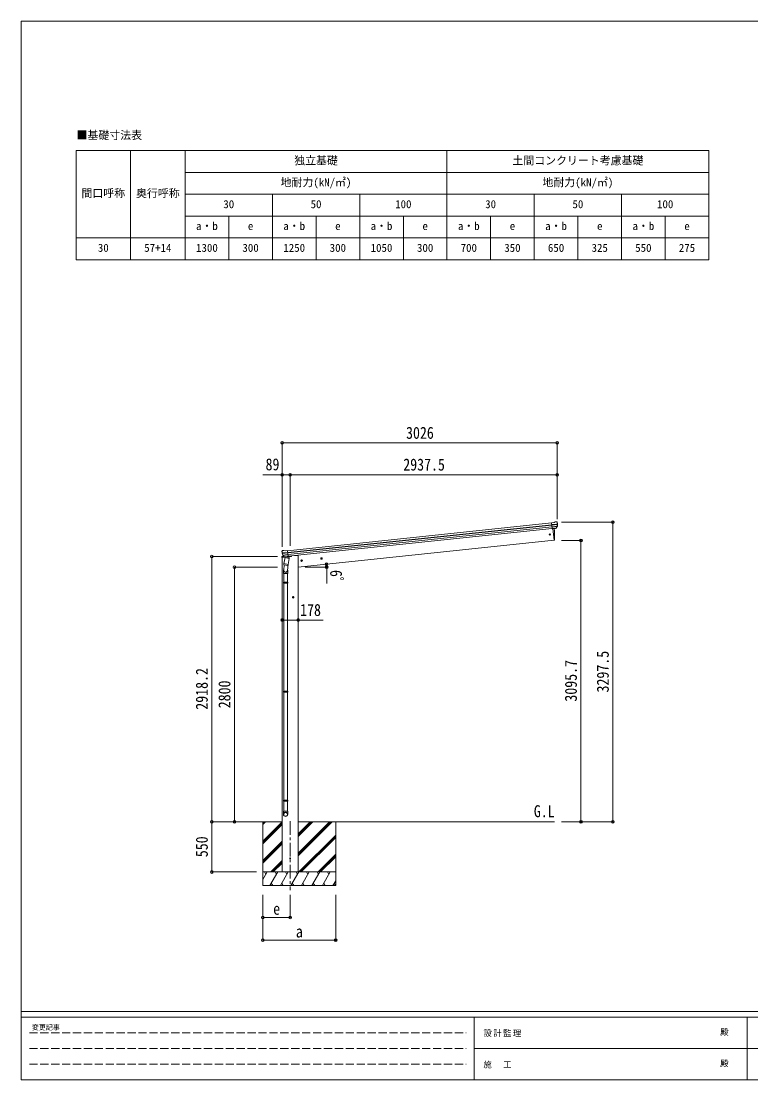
# Model space of a CAD drawing. Units: millimetres at full size, sheet at 1:30. Extents: x -8432 to 8432, y -5820 to 5820.
# Drawn here: x -8432 to -407, y -5820 to 5820 of the extents above; entities that cross this region are included whole.
import ezdxf
from ezdxf.enums import TextEntityAlignment as Align

# ---------------------------------------------------------------- set-up
doc = ezdxf.new("R2010")
doc.units = ezdxf.units.MM
doc.header["$LTSCALE"] = 30
doc.header["$PDMODE"] = 32
doc.header["$PDSIZE"] = 30
doc.linetypes.add('CHAIN1', pattern=[8, 5, -1, 1, -1])
doc.linetypes.add('DASHED3', pattern=[4, 3, -1])
for name, color, linetype, lineweight in [('0-0_0', 7, 'Continuous', 9), ('0-1_本体', 5, 'CHAIN1', 9), ('0-3_ELV2', 4, 'Continuous', 9), ('0-6_OTH_LINE', 6, 'Continuous', 9), ('0-9_OUTLINE', 7, 'Continuous', 9), ('0-F_PARTS1', 6, 'Continuous', 9), ('8-0', 7, 'Continuous', 18), ('F-0_240', 7, 'Continuous', 9)]:
    doc.layers.add(name, color=color, linetype=linetype, lineweight=lineweight)
doc.layers.add('0-7_SHAPE', color=7, linetype='Continuous')
doc.styles.add('ＭＳ ゴシック', font='')
doc.styles.get('ＭＳ ゴシック').set_extended_font_data('MS Gothic')

msp = doc.modelspace()

# ---------------------------------------------------------------- linework, layer by layer
at = {"layer": '0-0_0'}
for p, q in [((-6013.2, -2984.66), (-5562.06, -2984.66)), ((-5773.06, -2984.66), (-5773.06, -3684.65)), ((-5773.06, -3012.04), (-5745.68, -2984.66)), ((-5773.06, -2997.89), (-5759.82, -2984.66)), ((-5773.06, -3195.88), (-5562.06, -2984.89)), ((-5773.06, -3210.03), (-5562.06, -2999.03)), ((-5773.06, -3224.17), (-5562.06, -3013.17)), ((-5384.06, -3355.67), (-5013.05, -2984.66)), ((-5384.06, -3327.38), (-5041.33, -2984.66)), ((-5384.06, -3341.52), (-5027.19, -2984.66)), ((-5384.06, -3143.54), (-5225.18, -2984.66)), ((-5384.06, -3129.39), (-5239.32, -2984.66)), ((-5384.06, -3115.25), (-5253.46, -2984.66)), ((-5384.06, -2984.66), (-2566.61, -2984.66)), ((-4973.06, -2984.66), (-4973.06, -3684.65)), ((-5379.2, -3534.66), (-4973.06, -3128.52)), ((-5365.06, -3534.66), (-4973.06, -3142.66)), ((-5773.06, -3408.01), (-5562.06, -3197.02)), ((-5773.06, -3422.16), (-5562.06, -3211.16)), ((-5773.06, -3436.3), (-5562.06, -3225.3)), ((-5350.92, -3534.66), (-4973.06, -3156.8)), ((-5167.07, -3534.66), (-4973.06, -3340.65)), ((-5152.93, -3534.66), (-4973.06, -3354.79)), ((-5138.78, -3534.66), (-4973.06, -3368.93)), ((-5687.57, -3534.66), (-5562.06, -3409.15)), ((-5673.43, -3534.66), (-5562.06, -3423.29)), ((-5659.28, -3534.66), (-5562.06, -3437.43)), ((-5773.06, -3618.49), (-5724.66, -3534.65)), ((-4973.06, -3534.66), (-5773.06, -3534.66)), ((-5739.66, -3560.64), (-5754.66, -3534.65)), ((-5695.79, -3684.65), (-5609.19, -3534.65)), ((-5624.19, -3560.64), (-5639.19, -3534.66)), ((-5580.32, -3684.65), (-5493.72, -3534.66)), ((-5508.72, -3560.64), (-5523.72, -3534.65)), ((-5464.85, -3684.65), (-5378.25, -3534.66)), ((-5393.25, -3560.64), (-5408.25, -3534.65)), ((-5349.38, -3684.65), (-5262.78, -3534.66)), ((-5277.78, -3560.64), (-5292.78, -3534.65)), ((-5233.91, -3684.65), (-5147.31, -3534.66)), ((-5177.31, -3534.66), (-5162.31, -3560.64)), ((-5118.44, -3684.65), (-5031.84, -3534.66)), ((-5046.84, -3560.64), (-5061.84, -3534.65)), ((-5773.06, -3684.65), (-4973.06, -3684.65)), ((-5680.8, -3658.68), (-5665.8, -3684.65)), ((-5565.32, -3658.67), (-5550.32, -3684.65)), ((-5449.85, -3658.67), (-5434.86, -3684.65)), ((-5334.38, -3658.68), (-5319.39, -3684.65)), ((-5218.91, -3658.68), (-5203.92, -3684.65)), ((-5103.44, -3658.68), (-5088.45, -3684.65)), ((-5002.97, -3684.65), (-4973.06, -3632.84)), ((-4987.97, -3658.68), (-4973.06, -3684.51))]:
    msp.add_line(p, q, dxfattribs=at)
at = {"layer": '0-1_本体'}
msp.add_line((-5473.06, -2975.67), (-5473.06, -3734.87), dxfattribs=at)
at = {"layer": '0-3_ELV2'}
for p, q in [((-5502.15, -2.65), (-2597.99, 302.59)), ((-5500.17, -21.55), (-2596.01, 283.69)), ((-5499.74, -25.72), (-2595.57, 279.52)), ((-5497.64, -45.58), (-2593.48, 259.66)), ((-2591.72, 242.92), (-5495.88, -62.32)), ((-2571.68, 307.37), (-2598.2, 304.58)), ((-2591.42, 240.03), (-2598.2, 304.58)), ((-2596.04, 284.05), (-2536.31, 290.33)), ((-2535.83, 284.46), (-2595.43, 278.2)), ((-2536.66, 267.7), (-2593.7, 261.71)), ((-2538.05, 263.04), (-2593.23, 257.25)), ((-2548.06, 244.81), (-2591.44, 240.25)), ((-2591.42, 240.03), (-2581.47, 241.07)), ((-2584.53, 240.75), (-2571.15, 113.36)), ((-2581.47, 241.07), (-2581.2, 241.01)), ((-2581.2, 241.01), (-2555.87, 243.67)), ((-2571.68, 307.37), (-2560.08, 314.34)), ((-2558.85, 314.75), (-2545.36, 316.17)), ((-2555.87, 243.67), (-2555.61, 243.79)), ((-2555.61, 243.79), (-2547.92, 244.6)), ((-2546.61, 246.47), (-2537.16, 264.77)), ((-2545.56, 246.04), (-2535.44, 264.3)), ((-2541.7, 315.08), (-2541.7, 315.08)), ((-2541.7, 315.08), (-2536.52, 310.88)), ((-2535.13, 307.19), (-2535.44, 309.04)), ((-2571.15, 113.36), (-5384.06, -182.29)), ((-2571.15, 113.36), (-2569.09, 113.65)), ((-5564.31, -69.81), (-5565.21, -76.65)), ((-5565.21, -76.65), (-5531.48, -73.1)), ((-5564.6, -11.22), (-5564.68, -9.35)), ((-5563.31, -6.46), (-5564.01, -7.32)), ((-5559.81, -2.14), (-5563.31, -6.46)), ((-5562.06, -3534.66), (-5562.06, -76.32)), ((-5544.8, -65.45), (-5561.65, -67.22)), ((-5500.2, -21.19), (-5559.94, -27.47)), ((-5559.81, -2.14), (-5559.81, -2.14)), ((-5559.19, -33.31), (-5499.59, -27.04)), ((-5556.46, -0.31), (-5556.45, -0.31)), ((-5541.68, -68.87), (-5555.38, -53.11)), ((-5554.89, -49.52), (-5497.86, -43.53)), ((-5540.74, -68.23), (-5553.79, -52.29)), ((-5552.56, -53.79), (-5497.39, -47.99)), ((-5531.38, -68.98), (-5539.07, -69.79)), ((-5538.98, -69.55), (-5495.6, -64.99)), ((-5538.23, -69.79), (-5536.66, -69.62)), ((-5536.66, -69.62), (-5499.12, -65.68)), ((-5531.11, -69.04), (-5531.38, -68.98)), ((-5505.78, -66.38), (-5531.11, -69.04)), ((-5528.88, -3.45), (-5502.36, -0.66)), ((-5505.52, -66.26), (-5505.78, -66.38)), ((-5495.58, -65.21), (-5505.52, -66.26)), ((-5495.58, -65.21), (-5502.36, -0.66)), ((-5499.12, -65.68), (-5497.56, -65.51)), ((-5491.46, -68.89), (-5462.19, -65.82)), ((-5457.33, -58.27), (-5457.76, -61.5)), ((-5426.56, -55.66), (-5457.42, -58.9)), ((-5384.06, -55.66), (-5426.56, -55.66)), ((-5384.06, -3534.66), (-5384.06, -55.66)), ((-5348.13, -103.6), (-5354.2, -108.01)), ((-5341.27, -106.65), (-5348.13, -103.6)), ((-5346.56, -118.53), (-5340.49, -114.12)), ((-5340.49, -114.12), (-5341.27, -106.65)), ((-5129.33, -80.6), (-5135.41, -85.01)), ((-5122.48, -83.65), (-5129.33, -80.6)), ((-5127.77, -95.53), (-5121.69, -91.12)), ((-5121.69, -91.12), (-5122.48, -83.65)), ((-5440.56, -506.7), (-5447.06, -510.45)), ((-5447.06, -510.45), (-5447.06, -517.96)), ((-5447.06, -517.96), (-5440.56, -521.71)), ((-5434.06, -510.45), (-5440.56, -506.7))]:
    msp.add_line(p, q, dxfattribs=at)
for points in [[(-5542.97, 1.1), (-5542.97, 1.1), (-5556.45, -0.31)], [(-5528.88, -3.45), (-5541.68, 0.96), (-5541.68, 0.96)], [(-5354.2, -108.01), (-5353.42, -115.47), (-5346.56, -118.53)], [(-5135.41, -85.01), (-5134.62, -92.48), (-5127.77, -95.53)], [(-5440.56, -521.71), (-5434.06, -517.96), (-5434.06, -510.45)]]:
    msp.add_lwpolyline(points, dxfattribs=at)
for centre, radius in [((-2617.94, 175.91), 6.5), ((-5347.35, -111.06), 8.5), ((-5347.35, -111.06), 7.7), ((-5347.35, -111.06), 6.5), ((-5128.55, -88.07), 8.5), ((-5128.55, -88.07), 7.7), ((-5128.55, -88.07), 6.5), ((-5440.56, -514.21), 8.5), ((-5440.56, -514.21), 7.7), ((-5440.56, -514.21), 6.5), ((-5473.06, -3384.66), 4.5)]:
    msp.add_circle(centre, radius, dxfattribs=at)
for centre, radius, start, end in [((-3465.75, 153.57), 900, 357.63919, 5.64987), ((-2558.54, 311.76), 3, 96.02369, 120.97631), ((-2548.18, 247.49), 2.99, 285.2717, 331.00739), ((-2544.84, 311.19), 5, 51.04426, 95.95574), ((-2728.68, 285.54), 192.44, 1.4271, 6.57578), ((-2539.83, 266.14), 3, 332.69111, 354.20009), ((-2736.02, 286.07), 200.2, 354.20009, 359.53883), ((-2491.03, 292.44), 45.32, 182.67122, 185.64518), ((-2535.64, 283.12), 1.35, 95.1605, 97.91927), ((-2533.03, 284.68), 2.74, 179.02151, 184.43412), ((-2538.06, 265.75), 3, 331, 354.13916), ((-2736.02, 286.07), 202, 354.13916, 6), ((-2569.51, 116.62), 3, 278, 357.63919), ((-5542.66, -1.88), 3, 71.02369, 95.97631), ((-5363.71, 9.89), 202, 186, 197.86084), ((-5561.33, -70.21), 3, 96, 172.5), ((-5370.77, 7.84), 192.44, 185.42422, 190.5729), ((-5604.66, -34.82), 45.32, 6.35482, 9.32878), ((-5555.93, -5.29), 5, 96.04426, 140.95574), ((-5561.97, -33.68), 2.74, 7.56588, 12.97849), ((-5559.1, -34.66), 1.35, 94.08073, 96.8395), ((-5363.71, 9.89), 200.2, 192.46117, 197.79991), ((-5553.11, -51.14), 3, 197.86084, 221), ((-5551.47, -50.39), 3, 197.79991, 219.30889), ((-5539.42, -66.9), 2.99, 220.99261, 266.7283), ((-5538.28, -69.29), 0.5, 240.73754, 276), ((-5497.61, -65.02), 0.5, 276, 311.26246), ((-5462.72, -60.85), 5, 276, 352.5)]:
    msp.add_arc(centre, radius, start, end, dxfattribs=at)
for centre, major_axis, ratio, start_param, end_param in [((-2548.38, 247.79), (-0.11, 3), 0.642905, 3.24593831, 4.20392797), ((-2548.24, 247.59), (1.66, -2.51), 0.997631, 5.80419048, 5.89294842), ((-2548.31, 247.69), (3.53, -2.11), 0.650902, 5.25614477, 5.32895537), ((-2545.94, 248.04), (1.08, 3.13), 0.040856, 2.11350352, 2.14162489), ((-2537.39, 307.58), (-0.87, 5.91), 0.020485, 0.67143203, 1.56913061), ((-2542.78, 312.1), (5.88, -1.31), 0.24881, 0.46058498, 0.46410383), ((-2538.4, 308.55), (-2.34, 1.9), 0.995767, 3.98597162, 4.71238898), ((-2733.72, 264.12), (-20.92, 199.05), 0.994373, 4.71137894, 4.7277536), ((-5361.4, -12.06), (-20.92, 199.05), 0.994373, 4.71137894, 4.7277536), ((-5561.68, -9.21), (1.9, 2.34), 0.995767, 1.57079633, 2.29721369), ((-5558.13, -4.83), (-5.48, -2.51), 0.24881, 5.81908147, 5.82260033), ((-5562.47, -10.37), (-0.38, 5.97), 0.020485, 4.7140547, 5.61175327), ((-5361.4, -12.06), (-20.92, 199.05), 0.994373, 1.55543171, 1.57180637), ((-5541.72, -66.82), (-1.71, 2.84), 0.040856, 4.14156042, 4.16968179), ((-5539.29, -66.57), (-0.51, 2.96), 0.642905, 2.07925734, 3.03724699), ((-5539.33, -66.67), (-3.02, -2.79), 0.650902, 0.95422993, 1.02704053), ((-5539.38, -66.8), (-1.1, -2.8), 0.997631, 0.39023689, 0.47899483)]:
    msp.add_ellipse(centre, major_axis=major_axis, ratio=ratio, start_param=start_param, end_param=end_param, dxfattribs=at)
at = {"layer": '0-6_OTH_LINE'}
for p, q in [((-5562.06, 1182.4), (-5562.06, 41.32)), ((-5562.06, 1182.4), (-2535.96, 1182.4)), ((-2535.96, 1182.4), (-2535.96, 345.22)), ((-5562.06, 833.4), (-5775.59, 833.4)), ((-5562.06, 833.4), (-5562.06, 345.22)), ((-5473.46, 833.4), (-5473.46, 49.49)), ((-2535.96, 833.4), (-5473.46, 833.4)), ((-2535.96, 833.4), (-2535.96, 345.22)), ((-1923.82, 312.84), (-2487.68, 312.84)), ((-1923.82, 312.84), (-1923.82, -2984.66)), ((-2274.82, 111.04), (-2487.68, 111.04)), ((-2274.82, 111.04), (-2274.82, -2984.66)), ((-6334.31, -2984.66), (-6334.31, -66.46)), ((-6334.31, -66.46), (-5612.56, -66.46)), ((-6085.31, -2984.66), (-6085.31, -184.66)), ((-6085.31, -184.66), (-5612.56, -184.66)), ((-5384.06, -764.21), (-5562.06, -764.21)), ((-6334.31, -2984.66), (-5843.92, -2984.66)), ((-6334.31, -3534.66), (-6334.31, -2984.66)), ((-6085.31, -2984.66), (-5843.92, -2984.66)), ((-2274.82, -2984.66), (-2487.68, -2984.66)), ((-1923.82, -2984.66), (-2487.68, -2984.66)), ((-6334.31, -3534.66), (-5843.92, -3534.66)), ((-5773.06, -4284.65), (-5773.06, -3785.65)), ((-5773.06, -4034.65), (-5773.06, -3785.65)), ((-5473.06, -4034.65), (-5473.06, -3785.65)), ((-4973.06, -4284.65), (-4973.06, -3785.65)), ((-5773.06, -4034.65), (-5473.06, -4034.65)), ((-5773.06, -4284.65), (-4973.06, -4284.65))]:
    msp.add_line(p, q, dxfattribs=at)
at = {"layer": '0-6_OTH_LINE', "lineweight": 18}
for p, q in [((-5071.91, -182.29), (-5309.7, -182.29)), ((-5071.91, -182.29), (-5071.91, -363.79)), ((-5384.06, -764.21), (-5112.01, -764.21))]:
    msp.add_line(p, q, dxfattribs=at)
at = {"layer": '0-6_OTH_LINE'}
msp.add_arc((-5309.7, -182.29), 237.79, 0, 7.8733, dxfattribs=at)
for p in [(-5562.06, 1182.4), (-2535.96, 1182.4), (-5562.06, 833.4), (-5473.46, 833.4), (-2535.96, 833.4), (-1923.82, 312.84), (-2274.82, 111.04), (-6334.31, -66.46), (-6085.31, -184.66), (-5074.15, -149.72), (-5071.91, -182.29), (-5562.06, -764.21), (-5384.06, -764.21), (-6334.31, -2984.66), (-6085.31, -2984.66), (-2274.82, -2984.66), (-1923.82, -2984.66), (-6334.31, -3534.66), (-5773.06, -4034.65), (-5473.06, -4034.65), (-5773.06, -4284.65), (-4973.06, -4284.65)]:
    msp.add_point(p, dxfattribs=at)
at = {"layer": '0-9_OUTLINE'}
for p, q in [((-5528.24, -78.15), (-5541.6, -143.81)), ((-5538.23, -69.79), (-5497.56, -65.51)), ((-5534.87, -70.09), (-5535.02, -70.82)), ((-5534.4, -71.95), (-5509.65, -81.7)), ((-5483.36, -87.28), (-5528.24, -78.15)), ((-5526.07, -75.23), (-5526.73, -78.46)), ((-5505.26, -66.71), (-5508.18, -81.06)), ((-5496.72, -152.94), (-5483.36, -87.28)), ((-5495.74, -63.63), (-5494.82, -63.82)), ((-5494.82, -63.82), (-5483.62, -80.74)), ((-5483.62, -80.74), (-5484.88, -86.97)), ((-5546.9, -251.98), (-5546.9, -217.63)), ((-5539.19, -159.09), (-5544.75, -214.82)), ((-5544.08, -156.05), (-5541.59, -143.81)), ((-5543.87, -157.45), (-5543.87, -157.45)), ((-5542.53, -158.41), (-5501.57, -166.75)), ((-5496.72, -152.94), (-5541.6, -143.81)), ((-5496.29, -150.8), (-5502.94, -218.54)), ((-5500.9, -217.32), (-5500.9, -251.98)), ((-5496.73, -152.94), (-5499.27, -165.41)), ((-5500.9, -251.98), (-5546.9, -251.98)), ((-5546.9, -350.72), (-5545.9, -348.72)), ((-5501.9, -348.72), (-5545.9, -348.72)), ((-5544.9, -251.98), (-5544.9, -348.72)), ((-5502.9, -251.98), (-5502.9, -348.72)), ((-5500.9, -350.72), (-5501.9, -348.72)), ((-5500.9, -350.72), (-5546.9, -350.72)), ((-5500.9, -358.72), (-5546.9, -358.72)), ((-5501.9, -360.72), (-5545.9, -360.72)), ((-5544.9, -360.72), (-5544.9, -1546.91)), ((-5502.9, -360.72), (-5502.9, -1546.91)), ((-5500.9, -358.72), (-5501.9, -360.72)), ((-5500.9, -350.72), (-5500.9, -358.72)), ((-5546.9, -1548.91), (-5545.9, -1546.91)), ((-5500.9, -1548.91), (-5546.9, -1548.91)), ((-5500.9, -1556.91), (-5546.9, -1556.91)), ((-5501.9, -1546.91), (-5545.9, -1546.91)), ((-5501.9, -1558.91), (-5545.9, -1558.91)), ((-5544.9, -1558.91), (-5544.9, -2745.1)), ((-5502.9, -1558.91), (-5502.9, -2745.1)), ((-5500.9, -1548.91), (-5501.9, -1546.91)), ((-5500.9, -1556.91), (-5501.9, -1558.91)), ((-5500.9, -1548.91), (-5500.9, -1556.91)), ((-5546.9, -2747.1), (-5545.9, -2745.1)), ((-5500.9, -2747.1), (-5546.9, -2747.1)), ((-5500.9, -2755.1), (-5546.9, -2755.1)), ((-5501.9, -2745.1), (-5545.9, -2745.1)), ((-5501.9, -2757.1), (-5545.9, -2757.1)), ((-5544.9, -2757.1), (-5544.9, -2867.1)), ((-5502.9, -2757.1), (-5502.9, -2867.1)), ((-5500.9, -2747.1), (-5501.9, -2745.1)), ((-5500.9, -2755.1), (-5501.9, -2757.1)), ((-5500.9, -2747.1), (-5500.9, -2755.1)), ((-5546.9, -2901.24), (-5546.9, -2867.1)), ((-5500.9, -2867.1), (-5546.9, -2867.1)), ((-5500.9, -2901.24), (-5500.9, -2867.1))]:
    msp.add_line(p, q, dxfattribs=at)
for points in [[(-5546.9, -350.72), (-5546.9, -358.72), (-5545.9, -360.72)], [(-5546.9, -1548.91), (-5546.9, -1556.91), (-5545.9, -1558.91)], [(-5546.9, -2747.1), (-5546.9, -2755.1), (-5545.9, -2757.1)]]:
    msp.add_lwpolyline(points, dxfattribs=at)
for centre, radius, start, end in [((-5538.28, -69.29), 0.5, 240.73754, 276), ((-5535.36, -69.99), 0.5, 348.5, 96), ((-5534.04, -71.02), 1, 168.5, 248.5), ((-5509.18, -80.78), 1.03, 242.53897, 344.46569), ((-5504.68, -66.87), 0.604, 93.09842, 164.70595), ((-5497.61, -65.02), 0.5, 276, 311.26246), ((-5516.9, -217.63), 30, 177.45142, 180), ((-5542.18, -156.48), 1.95, 167.54017, 209.97766), ((-5542.13, -156.45), 2, 209.90962, 258.5), ((-5501.17, -164.79), 2, 258.5, 341.96843)]:
    msp.add_arc(centre, radius, start, end, dxfattribs=at)
for centre, major_axis, ratio, start_param, end_param in [((-5523.9, -217.32), (23, 0), 0.996195, 2.62193603, 6.60747969), ((-5523.9, -217.32), (21, 0), 0.996195, 3.02154981, 6.2247991), ((-5523.9, -2899.5), (-23, 0), 0.996195, 3.14159265, 6.28318531), ((-5523.9, -2901.24), (-23, 0), 0.996195, 3.14159265, 6.28318531), ((-5523.9, -2901.24), (0, -23.43), 0.981806, 4.71238898, 7.85398163)]:
    msp.add_ellipse(centre, major_axis=major_axis, ratio=ratio, start_param=start_param, end_param=end_param, dxfattribs=at)
msp.add_ellipse((-5523.9, -2901.24), major_axis=(21, 0), ratio=0.996195, dxfattribs=at)
at = {"layer": '0-F_PARTS1'}
msp.add_line((-5473.46, 833.4), (-5562.06, 833.4), dxfattribs=at)
for p in [(-5562.06, 833.4), (-5473.46, 833.4)]:
    msp.add_point(p, dxfattribs=at)
at = {"layer": '8-0'}
for p, q in [((-7828.7, 4397.42), (-868.7, 4397.42)), ((-7828.7, 4397.42), (-7828.7, 3197.42)), ((-7228.7, 4397.42), (-7228.7, 3197.42)), ((-6628.7, 4397.42), (-6628.7, 3197.42)), ((-3748.7, 4397.42), (-3748.7, 3197.42)), ((-868.7, 4397.42), (-868.7, 3197.42)), ((-6628.7, 4157.42), (-868.7, 4157.42)), ((-6628.7, 3917.42), (-868.7, 3917.42)), ((-5668.7, 3917.42), (-5668.7, 3197.42)), ((-4708.7, 3917.42), (-4708.7, 3197.42)), ((-2788.7, 3917.42), (-2788.7, 3197.42)), ((-1828.7, 3917.42), (-1828.7, 3197.42)), ((-6628.7, 3677.42), (-868.7, 3677.42)), ((-6148.7, 3677.42), (-6148.7, 3197.42)), ((-5188.7, 3677.42), (-5188.7, 3197.42)), ((-4228.7, 3677.42), (-4228.7, 3197.42)), ((-3268.7, 3677.42), (-3268.7, 3197.42)), ((-2308.7, 3677.42), (-2308.7, 3197.42)), ((-1348.7, 3677.42), (-1348.7, 3197.42)), ((-7828.7, 3437.42), (-868.7, 3437.42)), ((-7828.7, 3197.42), (-868.7, 3197.42))]:
    msp.add_line(p, q, dxfattribs=at)
at = {"layer": 'F-0_240', "color": 5}
for p, q in [((-8432.06, 5820), (-8432.06, -5820)), ((-8432.06, 5820), (8007.94, 5820)), ((-8432.06, -5070), (8007.94, -5070)), ((-8432.06, -5130), (5341.19, -5130)), ((-3448.82, -5130), (-3448.82, -5820)), ((-448.82, -5130), (-448.82, -5820)), ((-3448.82, -5475), (2701.18, -5475)), ((-8432.06, -5820), (8007.94, -5820))]:
    msp.add_line(p, q, dxfattribs=at)
at = {"layer": 'F-0_240', "color": 4, "linetype": 'DASHED3'}
for p, q in [((-8342.06, -5302.5), (-3538.82, -5302.5)), ((-8342.06, -5475), (-3538.82, -5475)), ((-8342.06, -5647.5), (-3538.82, -5647.5))]:
    msp.add_line(p, q, dxfattribs=at)

# ---------------------------------------------------------------- texts
at = {"layer": '0-6_OTH_LINE', "color": 7, "style": 'ＭＳ ゴシック', "width": 0.85}
for s, p in [('3026', (-4199.01, 1188.4)), ('2937.5', (-4229.71, 839.4)), ('178', (-5363.89, -759.13)), ('e', (-5660.56, -4044.65)), ('a', (-5410.56, -4294.65))]:
    msp.add_text(s, height=132, dxfattribs=at).set_placement(p, align=Align.BOTTOM_LEFT)
for s, rotation, p in [('6ﾟ', 270, (-5072.36, -213.81)), ('3297.5', 90, (-1929.82, -1560.91)), ('3095.7', 90, (-2280.82, -1661.81)), ('2918.2', 90, (-6340.31, -1750.56)), ('2800', 90, (-6091.31, -1734.66)), ('550', 90, (-6340.31, -3372.16))]:
    msp.add_text(s, height=132, rotation=rotation, dxfattribs=at).set_placement(p, align=Align.BOTTOM_LEFT)
at = {"layer": '0-7_SHAPE', "style": 'ＭＳ ゴシック', "width": 0.85}
msp.add_text('G.L', height=132, dxfattribs=at).set_placement((-2793.57, -2971.85), align=Align.BOTTOM_LEFT)
at = {"layer": '0-F_PARTS1', "color": 7, "style": 'ＭＳ ゴシック', "width": 0.85}
msp.add_text('89', height=132, dxfattribs=at).set_placement((-5744.19, 841.79), align=Align.BOTTOM_LEFT)
at = {"layer": '8-0', "style": 'ＭＳ ゴシック'}
for s, p in [('■基礎寸法表', (-7822.94, 4495.92)), ('独立基礎', (-5428.7, 4217.42)), ('土間コンクリート考慮基礎', (-3028.7, 4217.42)), ('地耐力(kN/㎡)', (-5578.7, 3977.42)), ('地耐力(kN/㎡)', (-2698.7, 3977.42)), ('間口呼称', (-7768.7, 3857.42)), ('奥行呼称', (-7168.7, 3857.42)), ('30', (-6208.7, 3737.42)), ('50', (-5248.7, 3737.42)), ('100', (-4318.7, 3737.42)), ('30', (-3328.7, 3737.42)), ('50', (-2368.7, 3737.42)), ('100', (-1438.7, 3737.42)), ('a・b', (-6508.7, 3497.42)), ('a・b', (-5548.7, 3497.42)), ('a・b', (-4588.7, 3497.42)), ('a・b', (-3628.7, 3497.42)), ('a・b', (-2668.7, 3497.42)), ('a・b', (-1708.7, 3497.42)), ('e', (-5938.7, 3497.42)), ('e', (-4978.7, 3497.42)), ('e', (-4018.7, 3497.42)), ('e', (-3058.7, 3497.42)), ('e', (-2098.7, 3497.42)), ('e', (-1138.7, 3497.42)), ('30', (-7588.7, 3257.42)), ('57+14', (-7078.7, 3257.42)), ('1300', (-6508.7, 3257.42)), ('300', (-5998.7, 3257.42)), ('1250', (-5548.7, 3257.42)), ('300', (-5038.7, 3257.42)), ('1050', (-4588.7, 3257.42)), ('300', (-4078.7, 3257.42)), ('700', (-3598.7, 3257.42)), ('350', (-3118.7, 3257.42)), ('650', (-2638.7, 3257.42)), ('325', (-2158.7, 3257.42)), ('550', (-1678.7, 3257.42)), ('275', (-1198.7, 3257.42))]:
    msp.add_text(s, height=87.98, dxfattribs=at).set_placement(p, align=Align.BOTTOM_LEFT)
at = {"layer": 'F-0_240', "style": 'ＭＳ ゴシック'}
for s, height, p in [('変更記事', 54.99, (-8314.83, -5287.5)), ('殿', 65.98, (-744.53, -5347.5)), ('殿', 65.98, (-744.53, -5692.5))]:
    msp.add_text(s, height=height, dxfattribs=at).set_placement(p, align=Align.BOTTOM_LEFT)
at = {"layer": 'F-0_240', "char_height": 65.98, "attachment_point": 7, "style": 'ＭＳ ゴシック'}
for s, insert in [('\\T1.17;設計監理', (-3347.49, -5347.5)), ('\\T1.17;施\u3000工', (-3347.49, -5692.5))]:
    msp.add_mtext(s, dxfattribs=dict(at, insert=insert))

doc.saveas('drawing.dxf')
